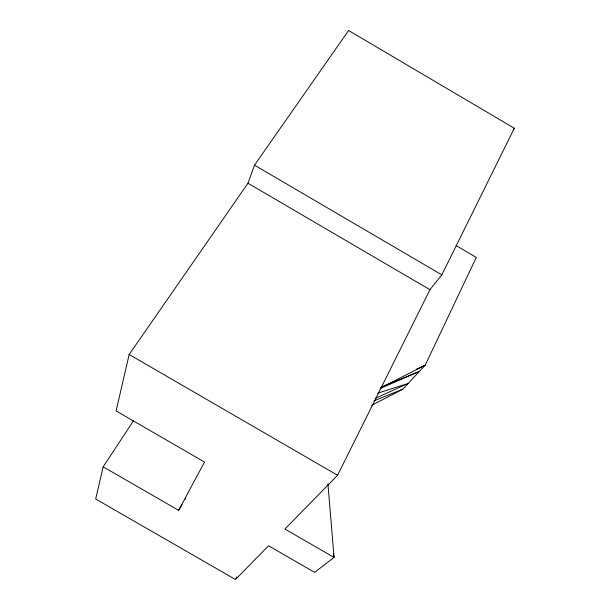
<?xml version="1.0" encoding="UTF-8"?>
<svg xmlns="http://www.w3.org/2000/svg" width="610" height="610" viewBox="0 0 610 610"><rect width="100%" height="100%" fill="white"/><g stroke="black" fill="none" stroke-linecap="round" stroke-linejoin="round"><path stroke-width="0.91" d="M133.422 420.87L103.159 466.818L95.694 499.026L235.475 579.5L268.53 545.759L314.592 572.332L334.074 557.448L327.928 483.814M333.434 553.689L334.074 557.448L284.9 529.045L337.574 475.266L429.951 289.697L441.838 274.858L514.306 128.252L348.607 30.5L254.507 165.165L247.973 183.229L129.167 354.494L116.098 410.926L204.518 462.037L178.631 510.334L103.159 466.818M235.917 578.661L236.81 576.976M178.631 510.334L181.993 504.63M184.876 499.75L185.844 498.118M513.178 129.793L514.306 128.252M371.673 405.314L402.844 389.18L425.216 365.176L476.296 257.412L456.059 245.548M380.51 387.96L425.216 365.176L416.599 369.149M375.264 398.391L408.197 383.438L377.514 393.229M380.487 388.318L419.375 371.444L381.761 386.847M373.93 400.846L402.844 389.18M129.167 354.494L337.574 475.266M254.507 165.165L441.838 274.858M247.973 183.229L429.951 289.697"/></g></svg>
